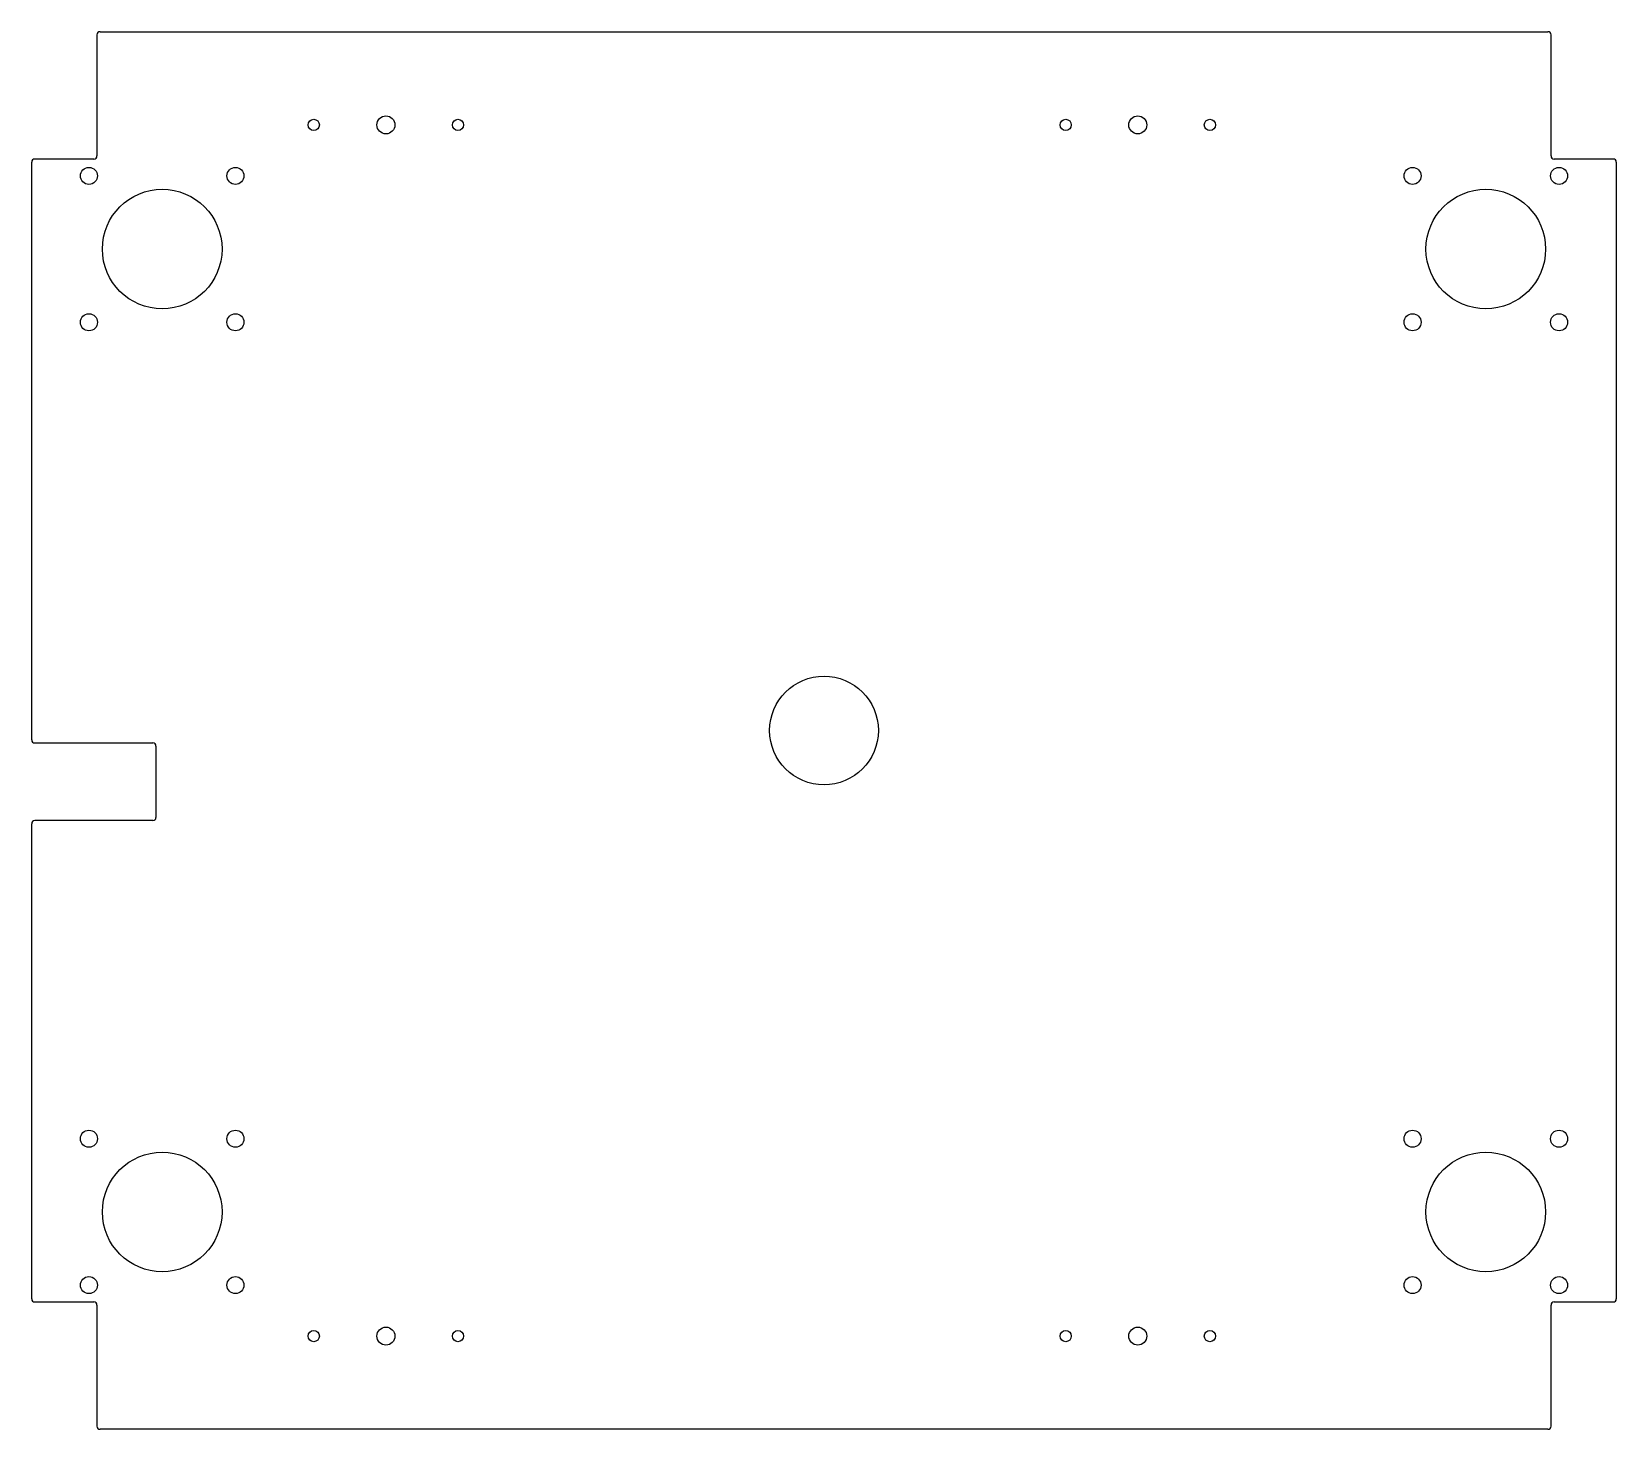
# Model space of a CAD drawing. Header units: millimetres. Extents: x -255 to 255, y -225 to 225.
import ezdxf

# ---------------------------------------------------------------- set-up
doc = ezdxf.new("R2010")
doc.units = ezdxf.units.MM

msp = doc.modelspace()

# ---------------------------------------------------------------- linework, layer by layer
at = {"color": 7, "linetype": 'Continuous', "lineweight": 25}
for p, q in [((-233, 225), (233, 225)), ((-234, 224), (-234, 185)), ((234, 185), (234, 224)), ((-235, 184), (-254, 184)), ((254, 184), (235, 184)), ((-255, -3), (-255, 183)), ((255, 183), (255, -183)), ((-254, -4), (-216, -4)), ((-215, -5), (-215, -28)), ((-255, -183), (-255, -30)), ((-216, -29), (-254, -29)), ((-254, -184), (-235, -184)), ((-234, -185), (-234, -224)), ((234, -224), (234, -185)), ((235, -184), (254, -184)), ((233, -225), (-233, -225))]:
    msp.add_line(p, q, dxfattribs=at)
for centre, radius in [((-164.2, 195), 1.8), ((-141, 195), 2.9), ((-117.8, 195), 1.8), ((77.8, 195), 1.8), ((101, 195), 2.9), ((124.2, 195), 1.8), ((-236.57, 178.57), 2.75), ((-189.43, 178.57), 2.75), ((189.43, 178.57), 2.75), ((236.57, 178.57), 2.75), ((-213, 155), 19.25), ((213, 155), 19.25), ((-236.57, 131.43), 2.75), ((-189.43, 131.43), 2.75), ((189.43, 131.43), 2.75), ((236.57, 131.43), 2.75), ((0, 0), 17.5), ((-236.57, -131.43), 2.75), ((-189.43, -131.43), 2.75), ((189.43, -131.43), 2.75), ((236.57, -131.43), 2.75), ((-213, -155), 19.25), ((213, -155), 19.25), ((-236.57, -178.57), 2.75), ((-189.43, -178.57), 2.75), ((189.43, -178.57), 2.75), ((236.57, -178.57), 2.75), ((-164.2, -195), 1.8), ((-141, -195), 2.9), ((-117.8, -195), 1.8), ((77.8, -195), 1.8), ((101, -195), 2.9), ((124.2, -195), 1.8)]:
    msp.add_circle(centre, radius, dxfattribs=at)
for centre, start, end in [((-233, 224), 90, 180), ((233, 224), 0, 90), ((-254, 183), 90, 180), ((-235, 185), 270, 0), ((235, 185), 180, 270), ((254, 183), 0, 90), ((-254, -3), 180, 270), ((-216, -5), 0, 90), ((-254, -30), 90, 180), ((-216, -28), 270, 0), ((-254, -183), 180, 270), ((254, -183), 270, 0), ((-235, -185), 0, 90), ((235, -185), 90, 180), ((-233, -224), 180, 270), ((233, -224), 270, 0)]:
    msp.add_arc(centre, 1, start, end, dxfattribs=at)

doc.saveas('drawing.dxf')
